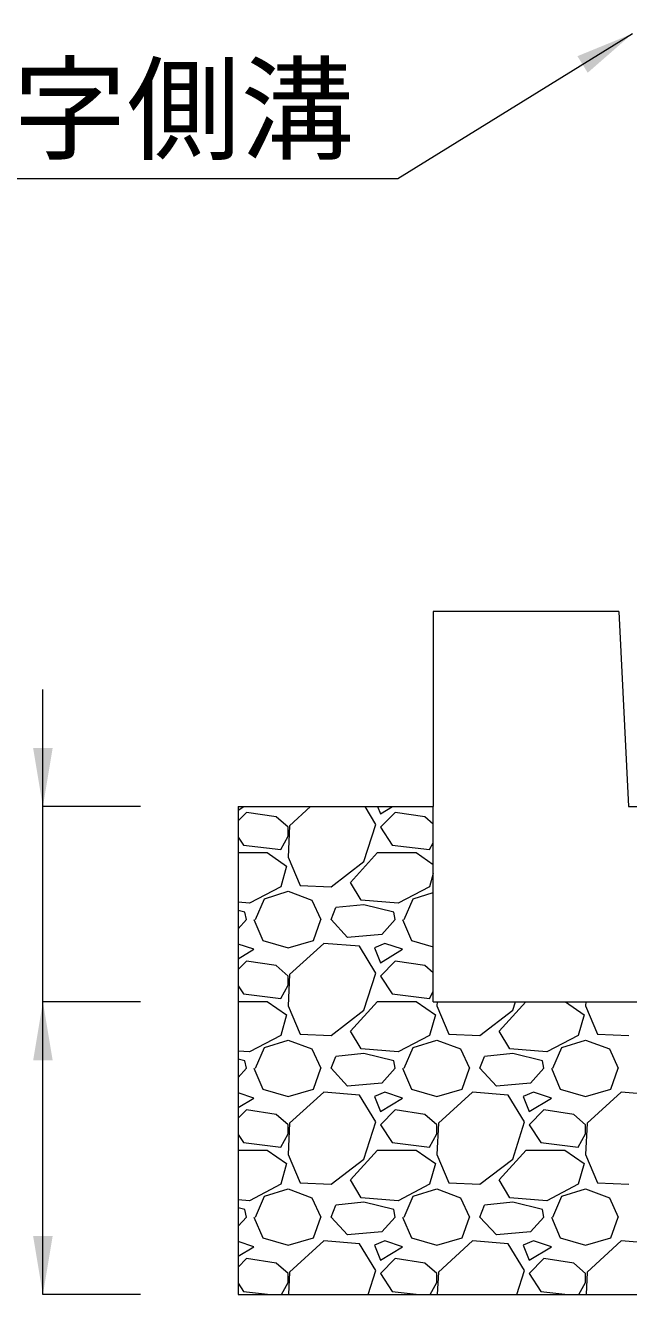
# Model space of a CAD drawing. Units: millimetres at full size. Extents: x 187207 to 255567, y 882048 to 905686.
# Drawn here: x 212738 to 213047, y 889940 to 890591 of the extents above; entities that cross this region are included whole.
import ezdxf
from ezdxf.enums import TextEntityAlignment as Align

# ---------------------------------------------------------------- set-up
doc = ezdxf.new("R2010")
doc.units = ezdxf.units.MM
doc.header["$LTSCALE"] = 20
for name, color, linetype, lineweight in [('基礎ブロック', 2, 'Continuous', 13), ('基礎材', 7, 'Continuous', 15), ('寸法線', 7, 'Continuous', 13), ('引出線', 4, 'Continuous', 13), ('ﾊｯﾁﾝｸﾞ', 7, 'Continuous', 5)]:
    doc.layers.add(name, color=color, linetype=linetype, lineweight=lineweight)
doc.styles.add('ＭＳ ゴシック', font='')
doc.styles.get('ＭＳ ゴシック').set_extended_font_data('MS Gothic')

# ---------------------------------------------------------------- blocks, each defined once
blk = doc.blocks.new('filled_arrow')
at = {"color": 0, "linetype": 'Continuous', "lineweight": -2}
blk.add_solid([(7.5, 1.25), (0, 0), (7.5, -1.25)], dxfattribs=at)

msp = doc.modelspace()

# ---------------------------------------------------------------- linework, layer by layer
at = {"layer": '基礎ブロック'}
for p, q in [((213042.37, 890290.37), (212947.37, 890290.37)), ((212947.37, 890290.37), (212947.37, 890190.37)), ((213042.37, 890290.37), (213047.37, 890190.37)), ((212947.37, 890090.37), (212947.37, 890190.37)), ((213047.37, 890190.37), (213542.37, 890190.37)), ((212947.37, 890090.37), (213642.37, 890090.37))]:
    msp.add_line(p, q, dxfattribs=at)
at = {"layer": '基礎材'}
for p, q in [((212847.37, 890190.37), (212847.37, 889940.37)), ((212847.37, 890190.37), (212947.37, 890190.37)), ((212847.37, 889940.37), (213742.37, 889940.37))]:
    msp.add_line(p, q, dxfattribs=at)
at = {"layer": '寸法線'}
for p, q in [((212747.35, 890030.37), (212747.35, 890250.37)), ((212797.37, 890190.37), (212747.35, 890190.37)), ((212747.35, 889940.37), (212747.35, 890090.37)), ((212797.35, 890090.37), (212747.35, 890090.37)), ((212797.35, 890090.37), (212747.35, 890090.37)), ((212797.37, 889940.37), (212747.35, 889940.37))]:
    msp.add_line(p, q, dxfattribs=at)
at = {"layer": '引出線'}
msp.add_lwpolyline([(213049.37, 890586.37), (212929.16, 890512.09), (212589.16, 890512.09)], dxfattribs=at)
at = {"layer": 'ﾊｯﾁﾝｸﾞ'}
for p, q in [((212847.35, 890188.61), (212850.28, 890190.37)), ((212851.65, 890187.39), (212847.35, 890183.08)), ((212866.89, 890185.1), (212851.65, 890187.39)), ((212872.99, 890179.77), (212866.89, 890185.1)), ((212884.53, 890190.37), (212873.75, 890180.53)), ((212917.95, 890181.29), (212912.4, 890190.37)), ((212918.74, 890190.37), (212920.23, 890186.62)), ((212920.23, 890186.62), (212926.48, 890190.37)), ((212927.85, 890187.39), (212920.23, 890179.77)), ((212943.09, 890185.1), (212927.85, 890187.39)), ((212947.35, 890181.38), (212943.09, 890185.1)), ((212873.75, 890180.53), (212872.99, 890164.53)), ((212872.99, 890175.19), (212872.99, 890179.77)), ((212911.85, 890162.24), (212917.95, 890181.29)), ((212920.23, 890179.77), (212926.33, 890170.62)), ((212847.35, 890174.79), (212850.13, 890170.62)), ((212869.18, 890168.34), (212872.99, 890175.19)), ((212945.38, 890168.34), (212947.35, 890171.88)), ((212847.35, 890166.81), (212862.32, 890166.81)), ((212850.13, 890170.62), (212869.18, 890168.34)), ((212862.32, 890166.81), (212872.23, 890159.95)), ((212904.99, 890151.57), (212918.71, 890166.81)), ((212918.71, 890166.81), (212938.52, 890166.81)), ((212926.33, 890170.62), (212945.38, 890168.34)), ((212938.52, 890166.81), (212947.35, 890160.7)), ((212872.23, 890159.95), (212869.18, 890149.29)), ((212872.99, 890164.53), (212879.09, 890150.05)), ((212895.09, 890149.29), (212911.85, 890162.24)), ((212947.35, 890156.18), (212945.38, 890149.29)), ((212869.18, 890149.29), (212853.18, 890140.9)), ((212860.8, 890143.19), (212872.99, 890147)), ((212872.99, 890147), (212885.18, 890142.43)), ((212879.09, 890150.05), (212895.09, 890149.29)), ((212910.33, 890142.43), (212904.99, 890151.57)), ((212945.38, 890149.29), (212929.38, 890140.9)), ((212937, 890143.19), (212947.35, 890146.42)), ((212853.18, 890140.9), (212847.35, 890141.37)), ((212856.23, 890132.52), (212860.8, 890143.19)), ((212885.18, 890142.43), (212889.75, 890132.52)), ((212911.85, 890140.14), (212897.37, 890138.62)), ((212929.38, 890140.9), (212910.33, 890142.43)), ((212927.09, 890136.33), (212911.85, 890140.14)), ((212932.43, 890132.52), (212937, 890143.19)), ((212850.89, 890136.33), (212847.35, 890137.22)), ((212851.65, 890132.52), (212850.89, 890136.33)), ((212895.09, 890132.52), (212897.37, 890138.62)), ((212927.85, 890132.52), (212927.09, 890136.33)), ((212851.65, 890132.52), (212847.36, 890127.75)), ((212855.46, 890132.52), (212860.04, 890121.85)), ((212885.94, 890121.85), (212889.75, 890132.52)), ((212903.47, 890123.38), (212895.09, 890132.52)), ((212927.85, 890132.52), (212921, 890124.9)), ((212931.66, 890132.52), (212936.24, 890121.85)), ((212855.46, 890117.28), (212847.36, 890119.98)), ((212860.04, 890121.85), (212872.99, 890118.04)), ((212872.99, 890118.04), (212885.94, 890121.85)), ((212891.28, 890120.33), (212873.75, 890104.33)), ((212909.57, 890118.81), (212891.28, 890120.33)), ((212921, 890124.9), (212903.47, 890123.38)), ((212922.52, 890120.33), (212917.19, 890118.04)), ((212931.66, 890117.28), (212922.52, 890120.33)), ((212936.24, 890121.85), (212947.35, 890118.59)), ((212847.36, 890112.42), (212855.46, 890117.28)), ((212917.95, 890105.09), (212909.57, 890118.81)), ((212917.19, 890118.04), (212920.23, 890110.42)), ((212920.23, 890110.42), (212931.66, 890117.28)), ((212851.65, 890111.19), (212847.36, 890106.89)), ((212866.89, 890108.9), (212851.65, 890111.19)), ((212872.99, 890103.57), (212866.89, 890108.9)), ((212927.85, 890111.19), (212920.23, 890103.57)), ((212943.09, 890108.9), (212927.85, 890111.19)), ((212947.35, 890105.18), (212943.09, 890108.9)), ((212873.75, 890104.33), (212872.99, 890088.33)), ((212872.99, 890098.99), (212872.99, 890103.57)), ((212911.85, 890086.04), (212917.95, 890105.09)), ((212920.23, 890103.57), (212926.33, 890094.42)), ((212847.36, 890098.58), (212850.13, 890094.42)), ((212850.13, 890094.42), (212869.18, 890092.14)), ((212869.18, 890092.14), (212872.99, 890098.99)), ((212926.33, 890094.42), (212945.38, 890092.14)), ((212945.38, 890092.14), (212947.35, 890095.68)), ((212847.36, 890090.61), (212862.32, 890090.61)), ((212862.32, 890090.61), (212872.23, 890083.75)), ((212872.99, 890088.33), (212879.09, 890073.85)), ((212904.99, 890075.37), (212918.71, 890090.61)), ((212918.71, 890090.61), (212938.52, 890090.61)), ((212938.52, 890090.61), (212948.43, 890083.75)), ((212949.29, 890090.37), (212949.19, 890088.33)), ((212949.19, 890088.33), (212955.29, 890073.85)), ((212981.19, 890075.37), (212994.69, 890090.37)), ((212988.05, 890086.04), (212989.44, 890090.37)), ((213015.07, 890090.37), (213024.63, 890083.75)), ((213025.49, 890090.37), (213025.39, 890088.33)), ((213025.39, 890088.33), (213031.49, 890073.85)), ((212872.23, 890083.75), (212869.18, 890073.09)), ((212895.09, 890073.09), (212911.85, 890086.04)), ((212948.43, 890083.75), (212945.38, 890073.09)), ((212971.29, 890073.09), (212988.05, 890086.04)), ((213024.63, 890083.75), (213021.58, 890073.09)), ((212910.33, 890066.23), (212904.99, 890075.37)), ((212986.53, 890066.23), (212981.19, 890075.37)), ((212869.18, 890073.09), (212853.18, 890064.7)), ((212860.8, 890066.99), (212872.99, 890070.8)), ((212872.99, 890070.8), (212885.18, 890066.23)), ((212879.09, 890073.85), (212895.09, 890073.09)), ((212945.38, 890073.09), (212929.38, 890064.7)), ((212937, 890066.99), (212949.19, 890070.8)), ((212949.19, 890070.8), (212961.38, 890066.23)), ((212955.29, 890073.85), (212971.29, 890073.09)), ((213021.58, 890073.09), (213005.58, 890064.7)), ((213013.2, 890066.99), (213025.39, 890070.8)), ((213025.39, 890070.8), (213037.58, 890066.23)), ((213031.49, 890073.85), (213047.49, 890073.09)), ((212853.18, 890064.7), (212847.36, 890065.17)), ((212856.23, 890056.32), (212860.8, 890066.99)), ((212885.18, 890066.23), (212889.75, 890056.32)), ((212895.09, 890056.32), (212897.37, 890062.42)), ((212911.85, 890063.94), (212897.37, 890062.42)), ((212929.38, 890064.7), (212910.33, 890066.23)), ((212927.09, 890060.13), (212911.85, 890063.94)), ((212932.43, 890056.32), (212937, 890066.99)), ((212961.38, 890066.23), (212965.95, 890056.32)), ((212971.29, 890056.32), (212973.57, 890062.42)), ((212988.05, 890063.94), (212973.57, 890062.42)), ((213005.58, 890064.7), (212986.53, 890066.23)), ((213003.29, 890060.13), (212988.05, 890063.94)), ((213008.63, 890056.32), (213013.2, 890066.99)), ((213037.58, 890066.23), (213042.15, 890056.32)), ((212850.89, 890060.13), (212847.36, 890061.01)), ((212851.65, 890056.32), (212847.36, 890051.55)), ((212851.65, 890056.32), (212850.89, 890060.13)), ((212855.46, 890056.32), (212860.04, 890045.65)), ((212885.94, 890045.65), (212889.75, 890056.32)), ((212903.47, 890047.18), (212895.09, 890056.32)), ((212927.85, 890056.32), (212921, 890048.7)), ((212927.85, 890056.32), (212927.09, 890060.13)), ((212931.66, 890056.32), (212936.24, 890045.65)), ((212962.14, 890045.65), (212965.95, 890056.32)), ((212979.67, 890047.18), (212971.29, 890056.32)), ((213004.05, 890056.32), (212997.2, 890048.7)), ((213004.05, 890056.32), (213003.29, 890060.13)), ((213007.86, 890056.32), (213012.44, 890045.65)), ((213038.34, 890045.65), (213042.15, 890056.32)), ((212921, 890048.7), (212903.47, 890047.18)), ((212997.2, 890048.7), (212979.67, 890047.18)), ((212855.46, 890041.08), (212847.36, 890043.78)), ((212860.04, 890045.65), (212872.99, 890041.84)), ((212872.99, 890041.84), (212885.94, 890045.65)), ((212891.28, 890044.13), (212873.75, 890028.13)), ((212909.57, 890042.61), (212891.28, 890044.13)), ((212917.95, 890028.89), (212909.57, 890042.61)), ((212922.52, 890044.13), (212917.19, 890041.84)), ((212917.19, 890041.84), (212920.23, 890034.22)), ((212931.66, 890041.08), (212922.52, 890044.13)), ((212936.24, 890045.65), (212949.19, 890041.84)), ((212949.19, 890041.84), (212962.14, 890045.65)), ((212967.48, 890044.13), (212949.95, 890028.13)), ((212985.77, 890042.61), (212967.48, 890044.13)), ((212994.15, 890028.89), (212985.77, 890042.61)), ((212998.72, 890044.13), (212993.39, 890041.84)), ((212993.39, 890041.84), (212996.43, 890034.22)), ((213007.86, 890041.08), (212998.72, 890044.13)), ((213012.44, 890045.65), (213025.39, 890041.84)), ((213025.39, 890041.84), (213038.34, 890045.65)), ((213043.68, 890044.13), (213026.15, 890028.13)), ((213061.97, 890042.61), (213043.68, 890044.13)), ((212847.36, 890036.22), (212855.46, 890041.08)), ((212920.23, 890034.22), (212931.66, 890041.08)), ((212996.43, 890034.22), (213007.86, 890041.08)), ((212851.65, 890034.99), (212847.37, 890030.7)), ((212866.89, 890032.7), (212851.65, 890034.99)), ((212872.99, 890027.37), (212866.89, 890032.7)), ((212911.85, 890009.84), (212917.95, 890028.89)), ((212927.85, 890034.99), (212920.23, 890027.37)), ((212943.09, 890032.7), (212927.85, 890034.99)), ((212949.19, 890027.37), (212943.09, 890032.7)), ((212988.05, 890009.84), (212994.15, 890028.89)), ((213004.05, 890034.99), (212996.43, 890027.37)), ((213019.29, 890032.7), (213004.05, 890034.99)), ((213025.39, 890027.37), (213019.29, 890032.7)), ((212847.37, 890022.37), (212850.13, 890018.22)), ((212869.18, 890015.94), (212872.99, 890022.79)), ((212873.75, 890028.13), (212872.99, 890012.13)), ((212872.99, 890022.79), (212872.99, 890027.37)), ((212920.23, 890027.37), (212926.33, 890018.22)), ((212945.38, 890015.94), (212949.19, 890022.79)), ((212949.95, 890028.13), (212949.19, 890012.13)), ((212949.19, 890022.79), (212949.19, 890027.37)), ((212996.43, 890027.37), (213002.53, 890018.22)), ((213021.58, 890015.94), (213025.39, 890022.79)), ((213026.15, 890028.13), (213025.39, 890012.13)), ((213025.39, 890022.79), (213025.39, 890027.37)), ((212850.13, 890018.22), (212869.18, 890015.94)), ((212926.33, 890018.22), (212945.38, 890015.94)), ((213002.53, 890018.22), (213021.58, 890015.94)), ((212847.37, 890014.41), (212862.32, 890014.41)), ((212862.32, 890014.41), (212872.23, 890007.55)), ((212872.99, 890012.13), (212879.09, 889997.65)), ((212895.09, 889996.89), (212911.85, 890009.84)), ((212904.99, 889999.17), (212918.71, 890014.41)), ((212918.71, 890014.41), (212938.52, 890014.41)), ((212938.52, 890014.41), (212948.43, 890007.55)), ((212949.19, 890012.13), (212955.29, 889997.65)), ((212971.29, 889996.89), (212988.05, 890009.84)), ((212981.19, 889999.17), (212994.91, 890014.41)), ((212994.91, 890014.41), (213014.72, 890014.41)), ((213014.72, 890014.41), (213024.63, 890007.55)), ((213025.39, 890012.13), (213031.49, 889997.65)), ((212872.23, 890007.55), (212869.18, 889996.89)), ((212948.43, 890007.55), (212945.38, 889996.89)), ((213024.63, 890007.55), (213021.58, 889996.89)), ((212869.18, 889996.89), (212853.18, 889988.5)), ((212879.09, 889997.65), (212895.09, 889996.89)), ((212910.33, 889990.03), (212904.99, 889999.17)), ((212945.38, 889996.89), (212929.38, 889988.5)), ((212955.29, 889997.65), (212971.29, 889996.89)), ((212986.53, 889990.03), (212981.19, 889999.17)), ((213021.58, 889996.89), (213005.58, 889988.5)), ((213031.49, 889997.65), (213047.49, 889996.89)), ((212856.23, 889980.12), (212860.8, 889990.79)), ((212860.8, 889990.79), (212872.99, 889994.6)), ((212872.99, 889994.6), (212885.18, 889990.03)), ((212885.18, 889990.03), (212889.75, 889980.12)), ((212929.38, 889988.5), (212910.33, 889990.03)), ((212932.43, 889980.12), (212937, 889990.79)), ((212937, 889990.79), (212949.19, 889994.6)), ((212949.19, 889994.6), (212961.38, 889990.03)), ((212961.38, 889990.03), (212965.95, 889980.12)), ((213005.58, 889988.5), (212986.53, 889990.03)), ((213008.63, 889980.12), (213013.2, 889990.79)), ((213013.2, 889990.79), (213025.39, 889994.6)), ((213025.39, 889994.6), (213037.58, 889990.03)), ((213037.58, 889990.03), (213042.15, 889980.12)), ((212853.18, 889988.5), (212847.37, 889988.97)), ((212850.89, 889983.93), (212847.37, 889984.81)), ((212851.65, 889980.12), (212850.89, 889983.93)), ((212895.09, 889980.12), (212897.37, 889986.22)), ((212911.85, 889987.74), (212897.37, 889986.22)), ((212927.09, 889983.93), (212911.85, 889987.74)), ((212927.85, 889980.12), (212927.09, 889983.93)), ((212971.29, 889980.12), (212973.57, 889986.22)), ((212988.05, 889987.74), (212973.57, 889986.22)), ((213003.29, 889983.93), (212988.05, 889987.74)), ((213004.05, 889980.12), (213003.29, 889983.93)), ((212851.65, 889980.12), (212847.37, 889975.36)), ((212855.46, 889980.12), (212860.04, 889969.45)), ((212885.94, 889969.45), (212889.75, 889980.12)), ((212903.47, 889970.98), (212895.09, 889980.12)), ((212927.85, 889980.12), (212921, 889972.5)), ((212931.66, 889980.12), (212936.24, 889969.45)), ((212962.14, 889969.45), (212965.95, 889980.12)), ((212979.67, 889970.98), (212971.29, 889980.12)), ((213004.05, 889980.12), (212997.2, 889972.5)), ((213007.86, 889980.12), (213012.44, 889969.45)), ((213038.34, 889969.45), (213042.15, 889980.12)), ((212921, 889972.5), (212903.47, 889970.98)), ((212997.2, 889972.5), (212979.67, 889970.98)), ((212855.46, 889964.88), (212847.37, 889967.58)), ((212847.37, 889960.03), (212855.46, 889964.88)), ((212860.04, 889969.45), (212872.99, 889965.64)), ((212872.99, 889965.64), (212885.94, 889969.45)), ((212891.28, 889967.93), (212873.75, 889951.93)), ((212909.57, 889966.41), (212891.28, 889967.93)), ((212917.95, 889952.69), (212909.57, 889966.41)), ((212922.52, 889967.93), (212917.19, 889965.64)), ((212917.19, 889965.64), (212920.23, 889958.02)), ((212920.23, 889958.02), (212931.66, 889964.88)), ((212931.66, 889964.88), (212922.52, 889967.93)), ((212936.24, 889969.45), (212949.19, 889965.64)), ((212949.19, 889965.64), (212962.14, 889969.45)), ((212967.48, 889967.93), (212949.95, 889951.93)), ((212985.77, 889966.41), (212967.48, 889967.93)), ((212994.15, 889952.69), (212985.77, 889966.41)), ((212998.72, 889967.93), (212993.39, 889965.64)), ((212993.39, 889965.64), (212996.43, 889958.02)), ((212996.43, 889958.02), (213007.86, 889964.88)), ((213007.86, 889964.88), (212998.72, 889967.93)), ((213012.44, 889969.45), (213025.39, 889965.64)), ((213025.39, 889965.64), (213038.34, 889969.45)), ((213043.68, 889967.93), (213026.15, 889951.93)), ((213061.97, 889966.41), (213043.68, 889967.93)), ((212851.65, 889958.79), (212847.37, 889954.5)), ((212866.89, 889956.5), (212851.65, 889958.79)), ((212927.85, 889958.79), (212920.23, 889951.17)), ((212943.09, 889956.5), (212927.85, 889958.79)), ((213004.05, 889958.79), (212996.43, 889951.17)), ((213019.29, 889956.5), (213004.05, 889958.79)), ((212872.99, 889951.17), (212866.89, 889956.5)), ((212872.99, 889946.59), (212872.99, 889951.17)), ((212873.75, 889951.93), (212873.2, 889940.37)), ((212914.01, 889940.37), (212917.95, 889952.69)), ((212920.23, 889951.17), (212926.33, 889942.02)), ((212949.19, 889951.17), (212943.09, 889956.5)), ((212949.19, 889946.59), (212949.19, 889951.17)), ((212949.95, 889951.93), (212949.4, 889940.37)), ((212990.21, 889940.37), (212994.15, 889952.69)), ((212996.43, 889951.17), (213002.53, 889942.02)), ((213025.39, 889951.17), (213019.29, 889956.5)), ((213025.39, 889946.59), (213025.39, 889951.17)), ((213026.15, 889951.93), (213025.6, 889940.37)), ((212847.37, 889946.16), (212850.13, 889942.02)), ((212869.53, 889940.37), (212872.99, 889946.59)), ((212945.73, 889940.37), (212949.19, 889946.59)), ((213021.93, 889940.37), (213025.39, 889946.59)), ((212850.13, 889942.02), (212863.89, 889940.37)), ((212926.33, 889942.02), (212940.09, 889940.37)), ((213002.53, 889942.02), (213016.29, 889940.37))]:
    msp.add_line(p, q, dxfattribs=at)

# ---------------------------------------------------------------- block references
at = {"layer": '寸法線', "xscale": 4, "yscale": 4}
for p, rotation in [((212747.35, 890190.37), 90), ((212747.35, 890090.37), 270), ((212747.35, 890090.37), 270), ((212747.35, 889940.37), 90)]:
    msp.add_blockref('filled_arrow', p, dxfattribs=dict(at, rotation=rotation))
at = {"layer": '引出線', "xscale": 4, "yscale": 4, "rotation": 211.7}
msp.add_blockref('filled_arrow', (213049.37, 890586.37), dxfattribs=at)

# ---------------------------------------------------------------- texts
at = {"layer": '引出線', "style": 'ＭＳ ゴシック'}
msp.add_text('箱型U字側溝', height=42.72, dxfattribs=at).set_placement((212746.66, 890569.06), align=Align.TOP_CENTER)

doc.saveas('drawing.dxf')
